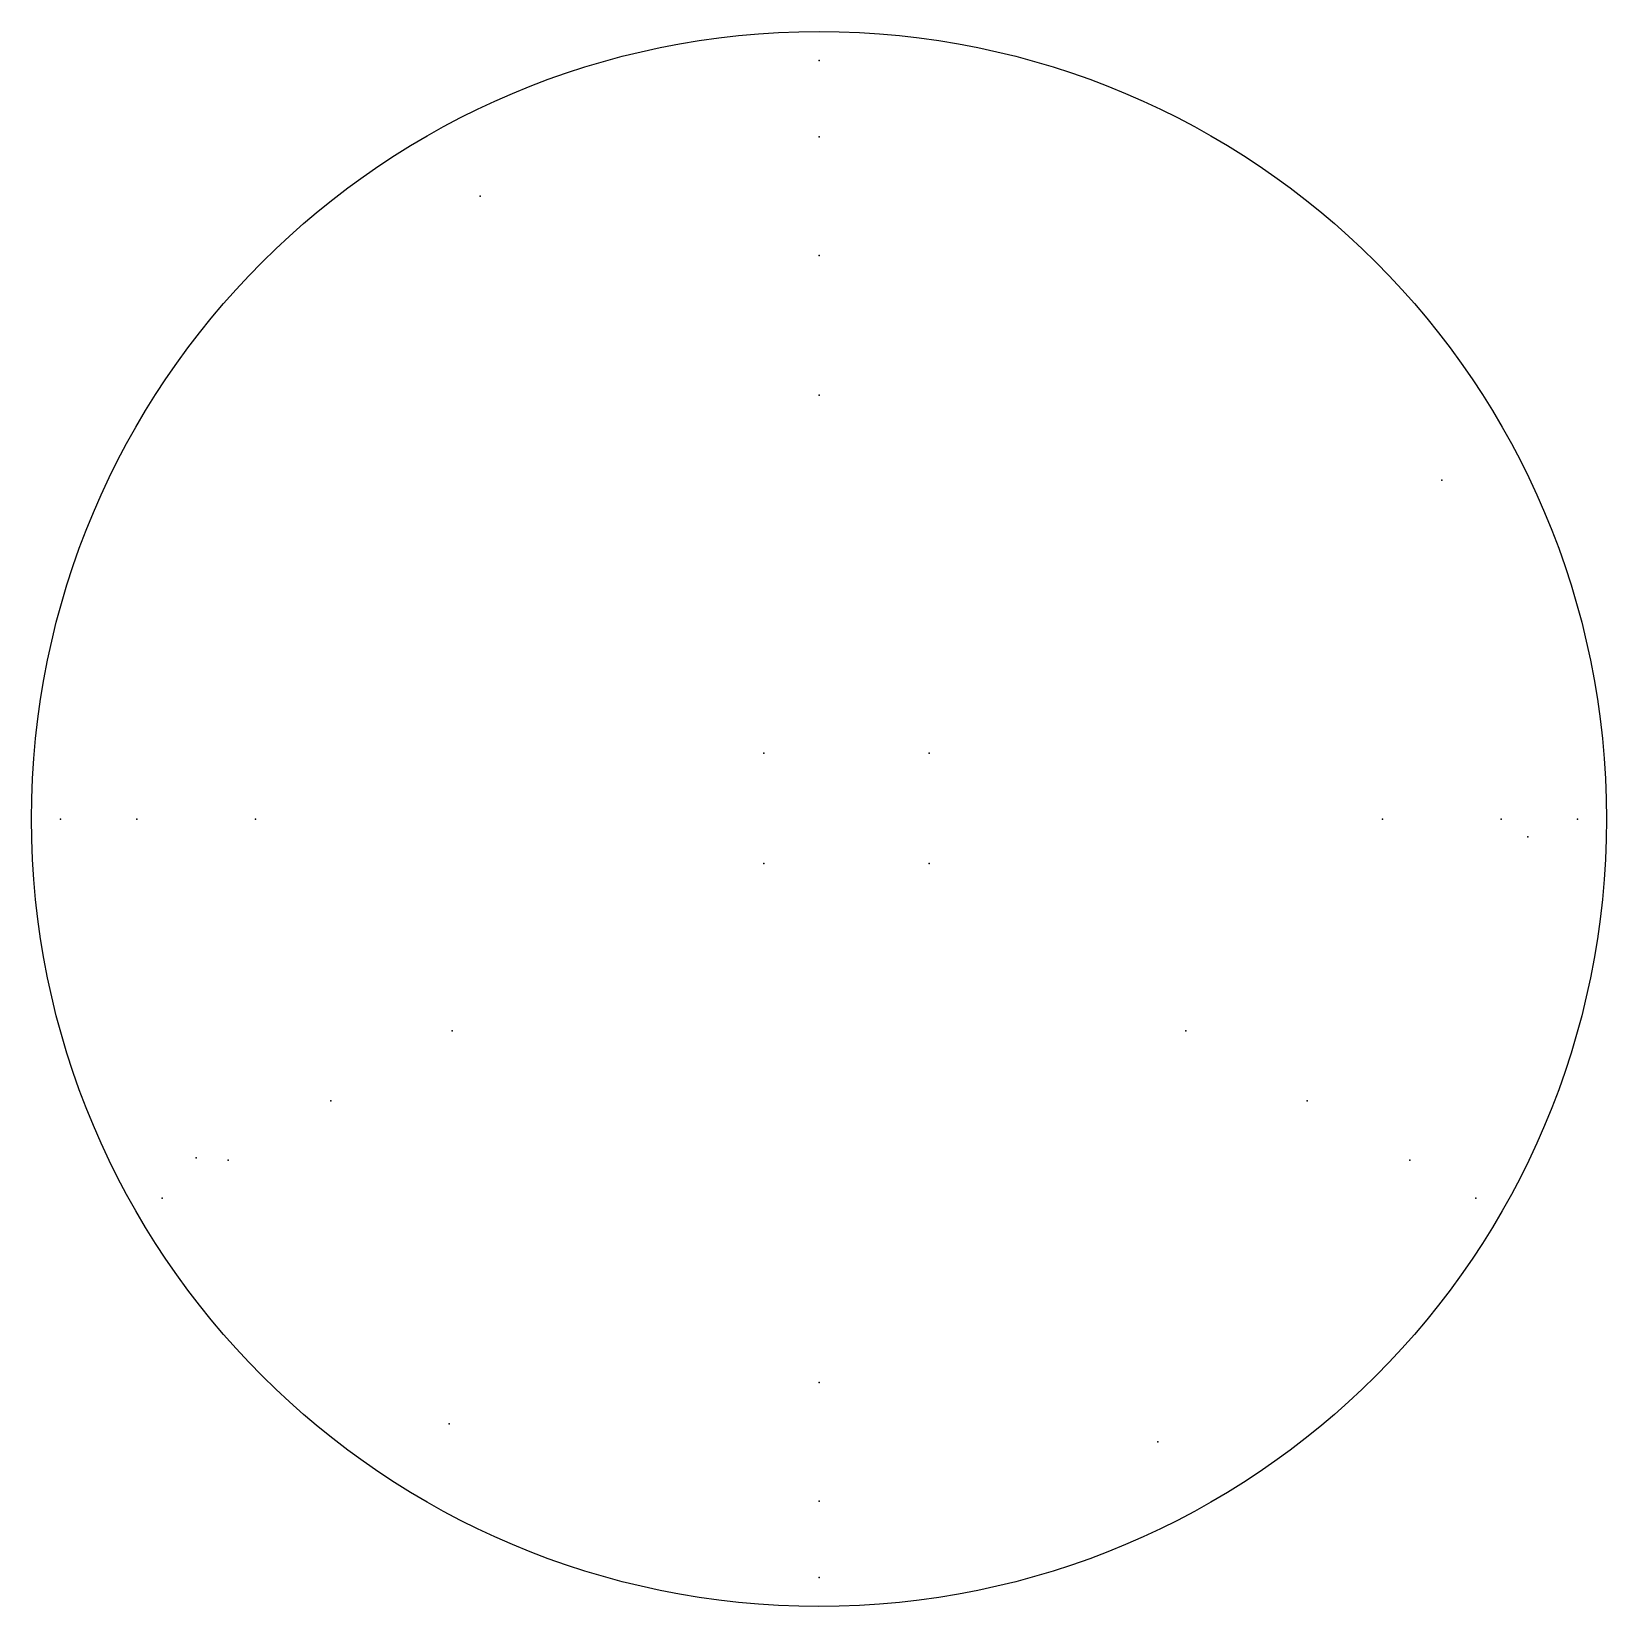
# Model space of a CAD drawing. Header units: millimetres. Extents: x -186 to 186, y -186 to 186.
import ezdxf

# ---------------------------------------------------------------- set-up
doc = ezdxf.new("R2010")
doc.units = ezdxf.units.MM
doc.header["$MEASUREMENT"] = 0
doc.layers.add('Perimetro', color=18, linetype='Continuous', true_color=0x000000)
doc.layers.add('Taladros', color=1, linetype='Continuous', true_color=0xff0000)

msp = doc.modelspace()

# ---------------------------------------------------------------- linework, layer by layer
at = {"layer": 'Perimetro'}
msp.add_circle((0, 0), 185.86, dxfattribs=at)
at = {"layer": 'Taladros'}
for p in [(0, 179), (0, 161), (-80, 147), (0, 133), (0, 100), (147, 80), (-13, 15.5), (26, 15.5), (-179, 0), (-161, 0), (-133, 0), (133, 0), (161, 0), (179, 0), (167.31, -4.22), (-13, -10.5), (26, -10.5), (-86.6, -50), (86.6, -50), (-115.18, -66.5), (115.18, -66.5), (-147, -80), (-139.43, -80.5), (139.43, -80.5), (-155.02, -89.5), (155.02, -89.5), (0, -133), (-87.31, -142.78), (80, -147), (0, -161), (0, -179)]:
    msp.add_point(p, dxfattribs=at)

doc.saveas('drawing.dxf')
